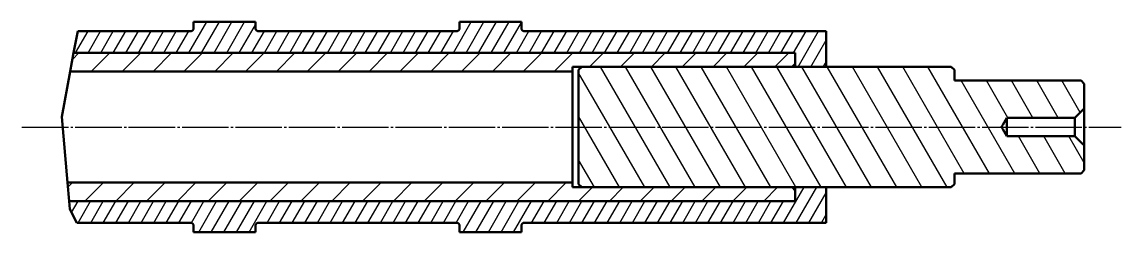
# Model space of a CAD drawing. Header units: millimetres. Extents: x 9918 to 13133, y 6712 to 8883.
# Drawn here: x 12514.4 to 12869.8, y 8814.9 to 8882.9 of the extents above; entities that cross this region are included whole.
import ezdxf

# ---------------------------------------------------------------- set-up
doc = ezdxf.new("R2010")
doc.units = ezdxf.units.MM
doc.linetypes.add('JIS_08_15', pattern=[17.25, 15, -0.75, 0.75, -0.75])
for name, color, linetype, lineweight in [('ハッチング', 20, 'Continuous', 25), ('中心線', 4, 'JIS_08_15', 25), ('外形線', 7, 'Continuous', 50), ('破断線', 3, 'Continuous', 50)]:
    doc.layers.add(name, color=color, linetype=linetype, lineweight=lineweight)
pattern_1 = [(45, (11996.1264, 8326.2004), (-4.98908, 4.98908), [])]
pattern_2 = [(60, (11996.1264, 8326.2004), (-3.055176, 1.763907), [])]

msp = doc.modelspace()

# ---------------------------------------------------------------- hatches: boundary and pattern name
at = {"layer": 'ハッチング'}
h = msp.add_hatch(dxfattribs=at)
h.set_pattern_fill('ANSI31', color=256, scale=28.222507, angle=15, style=0, double=1)
h.set_pattern_definition(pattern_2)
h.paths.add_polyline_path([(12532.45, 8879.92), (12531.14, 8872.92), (12764.44, 8872.92), (12764.44, 8868.42), (12774.44, 8868.42), (12774.44, 8879.92), (12676.93, 8879.92), (12676.87, 8879.92), (12676.81, 8879.93), (12676.74, 8879.94), (12676.67, 8879.96), (12676.61, 8879.98), (12676.55, 8880), (12676.49, 8880.02), (12676.44, 8880.06), (12676.38, 8880.09), (12676.33, 8880.13), (12676.27, 8880.17), (12676.23, 8880.22), (12676.18, 8880.26), (12676.14, 8880.31), (12676.1, 8880.37), (12676.07, 8880.42), (12676.04, 8880.48), (12676.01, 8880.54), (12675.99, 8880.6), (12675.97, 8880.66), (12675.96, 8880.73), (12675.94, 8880.79), (12675.94, 8880.86), (12675.93, 8880.92), (12675.93, 8882.92), (12655.93, 8882.92), (12655.93, 8880.92), (12655.93, 8880.86), (12655.93, 8880.79), (12655.91, 8880.73), (12655.9, 8880.66), (12655.88, 8880.6), (12655.86, 8880.54), (12655.83, 8880.48), (12655.8, 8880.42), (12655.77, 8880.37), (12655.73, 8880.31), (12655.68, 8880.26), (12655.64, 8880.22), (12655.6, 8880.17), (12655.54, 8880.13), (12655.49, 8880.09), (12655.43, 8880.06), (12655.37, 8880.02), (12655.32, 8880), (12655.26, 8879.98), (12655.19, 8879.96), (12655.13, 8879.94), (12655.06, 8879.93), (12655, 8879.92), (12654.93, 8879.92), (12590.93, 8879.92), (12590.87, 8879.92), (12590.81, 8879.93), (12590.74, 8879.94), (12590.67, 8879.96), (12590.61, 8879.98), (12590.55, 8880), (12590.49, 8880.02), (12590.44, 8880.06), (12590.38, 8880.09), (12590.32, 8880.13), (12590.27, 8880.17), (12590.23, 8880.22), (12590.18, 8880.26), (12590.14, 8880.31), (12590.1, 8880.37), (12590.07, 8880.42), (12590.04, 8880.48), (12590.01, 8880.54), (12589.99, 8880.6), (12589.97, 8880.66), (12589.95, 8880.73), (12589.94, 8880.79), (12589.94, 8880.86), (12589.93, 8880.92), (12589.93, 8882.92), (12569.93, 8882.92), (12569.93, 8880.92), (12569.93, 8880.86), (12569.92, 8880.79), (12569.91, 8880.73), (12569.9, 8880.66), (12569.88, 8880.6), (12569.86, 8880.54), (12569.83, 8880.48), (12569.8, 8880.42), (12569.76, 8880.37), (12569.73, 8880.31), (12569.68, 8880.26), (12569.64, 8880.22), (12569.59, 8880.17), (12569.54, 8880.13), (12569.49, 8880.09), (12569.43, 8880.06), (12569.37, 8880.02), (12569.32, 8880), (12569.26, 8879.98), (12569.19, 8879.96), (12569.13, 8879.94), (12569.06, 8879.93), (12569, 8879.92), (12568.93, 8879.92)])
h = msp.add_hatch(dxfattribs=at)
h.set_pattern_fill('ANSI31', color=256, scale=56.445013, style=0)
h.set_pattern_definition(pattern_1)
h.paths.add_polyline_path([(12531.14, 8872.92), (12530.02, 8866.92), (12692.44, 8866.92), (12692.44, 8868.42), (12763.44, 8868.42), (12764.44, 8869.42), (12764.44, 8872.92)])
h = msp.add_hatch(dxfattribs=at)
h.set_pattern_fill('ANSI31', color=256, scale=56.445013, angle=75, style=0)
h.set_pattern_definition([(120, (11996.1264, 8326.2004), (-6.11035, -3.527813), [])])
h.paths.add_polyline_path([(12832.94, 8845.92), (12831.57, 8848.2), (12831.38, 8848.53), (12831.3, 8848.66), (12831.26, 8848.74), (12831.23, 8848.78), (12831.21, 8848.82), (12831.2, 8848.84), (12831.2, 8848.86), (12831.19, 8848.88), (12831.19, 8848.89), (12831.18, 8848.91), (12831.18, 8848.92), (12831.18, 8848.94), (12831.19, 8848.95), (12831.19, 8848.96), (12831.2, 8848.98), (12831.2, 8849), (12831.21, 8849.03), (12831.23, 8849.06), (12831.26, 8849.11), (12831.3, 8849.18), (12831.38, 8849.32), (12831.57, 8849.65), (12832.94, 8851.92), (12854.94, 8851.92), (12855.03, 8852.01), (12855.12, 8852.1), (12855.21, 8852.2), (12855.31, 8852.29), (12855.41, 8852.39), (12855.51, 8852.49), (12855.61, 8852.6), (12855.72, 8852.7), (12855.83, 8852.81), (12855.94, 8852.93), (12856.06, 8853.04), (12856.18, 8853.16), (12856.3, 8853.29), (12856.43, 8853.41), (12856.56, 8853.54), (12856.69, 8853.68), (12856.83, 8853.82), (12856.98, 8853.96), (12857.12, 8854.11), (12857.28, 8854.26), (12857.43, 8854.42), (12857.59, 8854.58), (12857.76, 8854.75), (12857.94, 8854.92), (12857.94, 8862.92), (12856.94, 8863.92), (12815.94, 8863.92), (12815.94, 8867.42), (12814.94, 8868.42), (12695.44, 8868.42), (12694.44, 8867.42), (12694.44, 8830.42), (12695.44, 8829.42), (12814.94, 8829.42), (12815.94, 8830.42), (12815.94, 8833.92), (12856.94, 8833.92), (12857.94, 8834.92), (12857.94, 8842.92), (12857.76, 8843.1), (12857.59, 8843.26), (12857.43, 8843.43), (12857.28, 8843.58), (12857.12, 8843.74), (12856.98, 8843.88), (12856.83, 8844.03), (12856.69, 8844.17), (12856.56, 8844.3), (12856.43, 8844.43), (12856.3, 8844.56), (12856.18, 8844.68), (12856.06, 8844.8), (12855.94, 8844.92), (12855.83, 8845.03), (12855.72, 8845.14), (12855.61, 8845.25), (12855.51, 8845.35), (12855.41, 8845.45), (12855.31, 8845.55), (12855.21, 8845.65), (12855.12, 8845.74), (12855.03, 8845.83), (12854.94, 8845.92)])
h = msp.add_hatch(dxfattribs=at)
h.set_pattern_fill('ANSI31', color=256, scale=56.445013, style=0)
h.set_pattern_definition(pattern_1)
h.paths.add_polyline_path([(12529.18, 8830.92), (12529.71, 8824.92), (12764.44, 8824.92), (12764.44, 8828.42), (12763.44, 8829.42), (12692.44, 8829.42), (12692.44, 8830.92)])
h = msp.add_hatch(dxfattribs=at)
h.set_pattern_fill('ANSI31', color=256, scale=28.222507, angle=15, style=0, double=1)
h.set_pattern_definition(pattern_2)
h.paths.add_polyline_path([(12529.94, 8822.3), (12532.21, 8817.92), (12568.93, 8817.92), (12569, 8817.92), (12569.06, 8817.91), (12569.13, 8817.9), (12569.19, 8817.89), (12569.26, 8817.87), (12569.32, 8817.85), (12569.37, 8817.82), (12569.43, 8817.79), (12569.49, 8817.75), (12569.54, 8817.71), (12569.59, 8817.67), (12569.64, 8817.63), (12569.68, 8817.58), (12569.73, 8817.53), (12569.76, 8817.48), (12569.8, 8817.42), (12569.83, 8817.36), (12569.86, 8817.3), (12569.88, 8817.25), (12569.9, 8817.18), (12569.91, 8817.12), (12569.92, 8817.05), (12569.93, 8816.98), (12569.93, 8816.92), (12569.93, 8814.92), (12589.93, 8814.92), (12589.93, 8816.92), (12589.94, 8816.98), (12589.94, 8817.05), (12589.95, 8817.12), (12589.97, 8817.18), (12589.99, 8817.25), (12590.01, 8817.3), (12590.04, 8817.36), (12590.07, 8817.42), (12590.1, 8817.48), (12590.14, 8817.53), (12590.18, 8817.58), (12590.23, 8817.63), (12590.27, 8817.67), (12590.32, 8817.71), (12590.38, 8817.75), (12590.44, 8817.79), (12590.49, 8817.82), (12590.55, 8817.85), (12590.61, 8817.87), (12590.67, 8817.89), (12590.74, 8817.9), (12590.81, 8817.91), (12590.87, 8817.92), (12590.93, 8817.92), (12654.93, 8817.92), (12655, 8817.92), (12655.06, 8817.91), (12655.13, 8817.9), (12655.19, 8817.89), (12655.26, 8817.87), (12655.32, 8817.85), (12655.37, 8817.82), (12655.43, 8817.79), (12655.49, 8817.75), (12655.54, 8817.71), (12655.6, 8817.67), (12655.64, 8817.63), (12655.68, 8817.58), (12655.73, 8817.53), (12655.77, 8817.48), (12655.8, 8817.42), (12655.83, 8817.36), (12655.86, 8817.3), (12655.88, 8817.25), (12655.9, 8817.18), (12655.91, 8817.12), (12655.93, 8817.05), (12655.93, 8816.98), (12655.93, 8816.92), (12655.93, 8814.92), (12675.93, 8814.92), (12675.93, 8816.92), (12675.94, 8816.98), (12675.94, 8817.05), (12675.96, 8817.12), (12675.97, 8817.18), (12675.99, 8817.25), (12676.01, 8817.3), (12676.04, 8817.36), (12676.07, 8817.42), (12676.1, 8817.48), (12676.14, 8817.53), (12676.18, 8817.58), (12676.23, 8817.63), (12676.27, 8817.67), (12676.33, 8817.71), (12676.38, 8817.75), (12676.44, 8817.79), (12676.49, 8817.82), (12676.55, 8817.85), (12676.61, 8817.87), (12676.67, 8817.89), (12676.74, 8817.9), (12676.81, 8817.91), (12676.87, 8817.92), (12676.93, 8817.92), (12774.44, 8817.92), (12774.44, 8829.42), (12764.44, 8829.42), (12764.44, 8824.92), (12529.71, 8824.92)])

# ---------------------------------------------------------------- linework, layer by layer
at = {"layer": '中心線'}
msp.add_line((12514.43, 8848.86), (12869.83, 8848.86), dxfattribs=at)
at = {"layer": '外形線'}
for p, q in [((12569.93, 8882.92), (12569.93, 8880.92)), ((12589.93, 8882.92), (12569.93, 8882.92)), ((12589.93, 8880.92), (12589.93, 8882.92)), ((12655.93, 8882.92), (12655.93, 8880.92)), ((12675.93, 8882.92), (12655.93, 8882.92)), ((12675.93, 8880.92), (12675.93, 8882.92)), ((12568.93, 8879.92), (12532.45, 8879.92)), ((12654.93, 8879.92), (12590.93, 8879.92)), ((12774.44, 8879.92), (12676.93, 8879.92)), ((12774.44, 8868.42), (12774.44, 8879.92)), ((12531.14, 8872.92), (12764.44, 8872.92)), ((12764.44, 8872.92), (12531.14, 8872.92)), ((12764.44, 8872.92), (12764.44, 8868.42)), ((12764.44, 8869.42), (12764.44, 8872.92)), ((12692.44, 8868.42), (12763.44, 8868.42)), ((12692.44, 8866.92), (12692.44, 8868.42)), ((12695.44, 8868.42), (12694.44, 8867.42)), ((12694.44, 8867.42), (12694.44, 8830.42)), ((12814.94, 8868.42), (12695.44, 8868.42)), ((12763.44, 8868.42), (12764.44, 8869.42)), ((12764.44, 8868.42), (12774.44, 8868.42)), ((12815.94, 8867.42), (12814.94, 8868.42)), ((12815.94, 8863.92), (12815.94, 8867.42)), ((12530.02, 8866.92), (12692.44, 8866.92)), ((12692.44, 8830.92), (12692.44, 8866.92)), ((12856.94, 8863.92), (12815.94, 8863.92)), ((12857.94, 8862.92), (12856.94, 8863.92)), ((12857.94, 8854.92), (12857.94, 8862.92)), ((12857.94, 8854.92), (12857.94, 8842.92)), ((12832.94, 8845.92), (12832.94, 8851.92)), ((12832.94, 8851.92), (12854.94, 8851.92)), ((12854.94, 8845.92), (12854.94, 8851.92)), ((12854.94, 8845.92), (12832.94, 8845.92)), ((12857.94, 8834.92), (12857.94, 8842.92)), ((12815.94, 8833.92), (12856.94, 8833.92)), ((12815.94, 8830.42), (12815.94, 8833.92)), ((12856.94, 8833.92), (12857.94, 8834.92)), ((12692.44, 8830.92), (12529.18, 8830.92)), ((12692.44, 8829.42), (12692.44, 8830.92)), ((12763.44, 8829.42), (12692.44, 8829.42)), ((12694.44, 8830.42), (12695.44, 8829.42)), ((12695.44, 8829.42), (12814.94, 8829.42)), ((12764.44, 8828.42), (12763.44, 8829.42)), ((12764.44, 8829.42), (12764.44, 8824.92)), ((12774.44, 8829.42), (12764.44, 8829.42)), ((12764.44, 8824.92), (12764.44, 8828.42)), ((12774.44, 8817.92), (12774.44, 8829.42)), ((12814.94, 8829.42), (12815.94, 8830.42)), ((12764.44, 8824.92), (12529.71, 8824.92)), ((12529.71, 8824.92), (12764.44, 8824.92)), ((12532.21, 8817.92), (12568.93, 8817.92)), ((12590.93, 8817.92), (12654.93, 8817.92)), ((12676.93, 8817.92), (12774.44, 8817.92)), ((12569.93, 8816.92), (12569.93, 8814.92)), ((12569.93, 8814.92), (12589.93, 8814.92)), ((12589.93, 8814.92), (12589.93, 8816.92)), ((12655.93, 8816.92), (12655.93, 8814.92)), ((12655.93, 8814.92), (12675.93, 8814.92)), ((12675.93, 8814.92), (12675.93, 8816.92))]:
    msp.add_line(p, q, dxfattribs=at).dxf.unprotected_set("ltscale", 0)
for points in [[(12569.93, 8880.92), (12569.93, 8880.86), (12569.92, 8880.79), (12569.91, 8880.73), (12569.9, 8880.66), (12569.88, 8880.6), (12569.86, 8880.54), (12569.83, 8880.48), (12569.8, 8880.42), (12569.76, 8880.37), (12569.73, 8880.31), (12569.68, 8880.26), (12569.64, 8880.22), (12569.59, 8880.17), (12569.54, 8880.13), (12569.49, 8880.09), (12569.43, 8880.06), (12569.37, 8880.02), (12569.32, 8880), (12569.26, 8879.98), (12569.19, 8879.96), (12569.13, 8879.94), (12569.06, 8879.93), (12569, 8879.92), (12568.93, 8879.92)], [(12590.93, 8879.92), (12590.87, 8879.92), (12590.81, 8879.93), (12590.74, 8879.94), (12590.67, 8879.96), (12590.61, 8879.98), (12590.55, 8880), (12590.49, 8880.02), (12590.44, 8880.06), (12590.38, 8880.09), (12590.32, 8880.13), (12590.27, 8880.17), (12590.23, 8880.22), (12590.18, 8880.26), (12590.14, 8880.31), (12590.1, 8880.37), (12590.07, 8880.42), (12590.04, 8880.48), (12590.01, 8880.54), (12589.99, 8880.6), (12589.97, 8880.66), (12589.95, 8880.73), (12589.94, 8880.79), (12589.94, 8880.86), (12589.93, 8880.92)], [(12655.93, 8880.92), (12655.93, 8880.86), (12655.93, 8880.79), (12655.91, 8880.73), (12655.9, 8880.66), (12655.88, 8880.6), (12655.86, 8880.54), (12655.83, 8880.48), (12655.8, 8880.42), (12655.77, 8880.37), (12655.73, 8880.31), (12655.68, 8880.26), (12655.64, 8880.22), (12655.6, 8880.17), (12655.54, 8880.13), (12655.49, 8880.09), (12655.43, 8880.06), (12655.37, 8880.02), (12655.32, 8880), (12655.26, 8879.98), (12655.19, 8879.96), (12655.13, 8879.94), (12655.06, 8879.93), (12655, 8879.92), (12654.93, 8879.92)], [(12676.93, 8879.92), (12676.87, 8879.92), (12676.81, 8879.93), (12676.74, 8879.94), (12676.67, 8879.96), (12676.61, 8879.98), (12676.55, 8880), (12676.49, 8880.02), (12676.44, 8880.06), (12676.38, 8880.09), (12676.33, 8880.13), (12676.27, 8880.17), (12676.23, 8880.22), (12676.18, 8880.26), (12676.14, 8880.31), (12676.1, 8880.37), (12676.07, 8880.42), (12676.04, 8880.48), (12676.01, 8880.54), (12675.99, 8880.6), (12675.97, 8880.66), (12675.96, 8880.73), (12675.94, 8880.79), (12675.94, 8880.86), (12675.93, 8880.92)], [(12854.94, 8851.92), (12855.03, 8852.01), (12855.12, 8852.1), (12855.21, 8852.2), (12855.31, 8852.29), (12855.41, 8852.39), (12855.51, 8852.49), (12855.61, 8852.6), (12855.72, 8852.7), (12855.83, 8852.81), (12855.94, 8852.93), (12856.06, 8853.04), (12856.18, 8853.16), (12856.3, 8853.29), (12856.43, 8853.41), (12856.56, 8853.54), (12856.69, 8853.68), (12856.83, 8853.82), (12856.98, 8853.96), (12857.12, 8854.11), (12857.28, 8854.26), (12857.43, 8854.42), (12857.59, 8854.58), (12857.76, 8854.75), (12857.94, 8854.92)], [(12832.94, 8845.92), (12831.57, 8848.2), (12831.38, 8848.53), (12831.3, 8848.66), (12831.26, 8848.74), (12831.23, 8848.78), (12831.21, 8848.82), (12831.2, 8848.84), (12831.2, 8848.86), (12831.19, 8848.88), (12831.19, 8848.89), (12831.18, 8848.91), (12831.18, 8848.92), (12831.18, 8848.94), (12831.19, 8848.95), (12831.19, 8848.96), (12831.2, 8848.98), (12831.2, 8849), (12831.21, 8849.03), (12831.23, 8849.06), (12831.26, 8849.11), (12831.3, 8849.18), (12831.38, 8849.32), (12831.57, 8849.65), (12832.94, 8851.92)], [(12857.94, 8842.92), (12857.76, 8843.1), (12857.59, 8843.26), (12857.43, 8843.43), (12857.28, 8843.58), (12857.12, 8843.74), (12856.98, 8843.88), (12856.83, 8844.03), (12856.69, 8844.17), (12856.56, 8844.3), (12856.43, 8844.43), (12856.3, 8844.56), (12856.18, 8844.68), (12856.06, 8844.8), (12855.94, 8844.92), (12855.83, 8845.03), (12855.72, 8845.14), (12855.61, 8845.25), (12855.51, 8845.35), (12855.41, 8845.45), (12855.31, 8845.55), (12855.21, 8845.65), (12855.12, 8845.74), (12855.03, 8845.83), (12854.94, 8845.92)], [(12568.93, 8817.92), (12569, 8817.92), (12569.06, 8817.91), (12569.13, 8817.9), (12569.19, 8817.89), (12569.26, 8817.87), (12569.32, 8817.85), (12569.37, 8817.82), (12569.43, 8817.79), (12569.49, 8817.75), (12569.54, 8817.71), (12569.59, 8817.67), (12569.64, 8817.63), (12569.68, 8817.58), (12569.73, 8817.53), (12569.76, 8817.48), (12569.8, 8817.42), (12569.83, 8817.36), (12569.86, 8817.3), (12569.88, 8817.25), (12569.9, 8817.18), (12569.91, 8817.12), (12569.92, 8817.05), (12569.93, 8816.98), (12569.93, 8816.92)], [(12589.93, 8816.92), (12589.94, 8816.98), (12589.94, 8817.05), (12589.95, 8817.12), (12589.97, 8817.18), (12589.99, 8817.25), (12590.01, 8817.3), (12590.04, 8817.36), (12590.07, 8817.42), (12590.1, 8817.48), (12590.14, 8817.53), (12590.18, 8817.58), (12590.23, 8817.63), (12590.27, 8817.67), (12590.32, 8817.71), (12590.38, 8817.75), (12590.44, 8817.79), (12590.49, 8817.82), (12590.55, 8817.85), (12590.61, 8817.87), (12590.67, 8817.89), (12590.74, 8817.9), (12590.81, 8817.91), (12590.87, 8817.92), (12590.93, 8817.92)], [(12654.93, 8817.92), (12655, 8817.92), (12655.06, 8817.91), (12655.13, 8817.9), (12655.19, 8817.89), (12655.26, 8817.87), (12655.32, 8817.85), (12655.37, 8817.82), (12655.43, 8817.79), (12655.49, 8817.75), (12655.54, 8817.71), (12655.6, 8817.67), (12655.64, 8817.63), (12655.68, 8817.58), (12655.73, 8817.53), (12655.77, 8817.48), (12655.8, 8817.42), (12655.83, 8817.36), (12655.86, 8817.3), (12655.88, 8817.25), (12655.9, 8817.18), (12655.91, 8817.12), (12655.93, 8817.05), (12655.93, 8816.98), (12655.93, 8816.92)], [(12675.93, 8816.92), (12675.94, 8816.98), (12675.94, 8817.05), (12675.96, 8817.12), (12675.97, 8817.18), (12675.99, 8817.25), (12676.01, 8817.3), (12676.04, 8817.36), (12676.07, 8817.42), (12676.1, 8817.48), (12676.14, 8817.53), (12676.18, 8817.58), (12676.23, 8817.63), (12676.27, 8817.67), (12676.33, 8817.71), (12676.38, 8817.75), (12676.44, 8817.79), (12676.49, 8817.82), (12676.55, 8817.85), (12676.61, 8817.87), (12676.67, 8817.89), (12676.74, 8817.9), (12676.81, 8817.91), (12676.87, 8817.92), (12676.93, 8817.92)]]:
    msp.add_lwpolyline(points, dxfattribs=at).dxf.unprotected_set("ltscale", 0)
at = {"layer": '破断線'}
for p, q in [((12531.14, 8872.92), (12532.45, 8879.92)), ((12530.02, 8866.92), (12531.14, 8872.92)), ((12527.29, 8852.26), (12530.02, 8866.92)), ((12529.18, 8830.92), (12527.29, 8852.26)), ((12529.71, 8824.92), (12529.18, 8830.92)), ((12529.94, 8822.3), (12529.71, 8824.92)), ((12532.21, 8817.92), (12529.94, 8822.3))]:
    msp.add_line(p, q, dxfattribs=at).dxf.unprotected_set("ltscale", 0)

doc.saveas('drawing.dxf')
